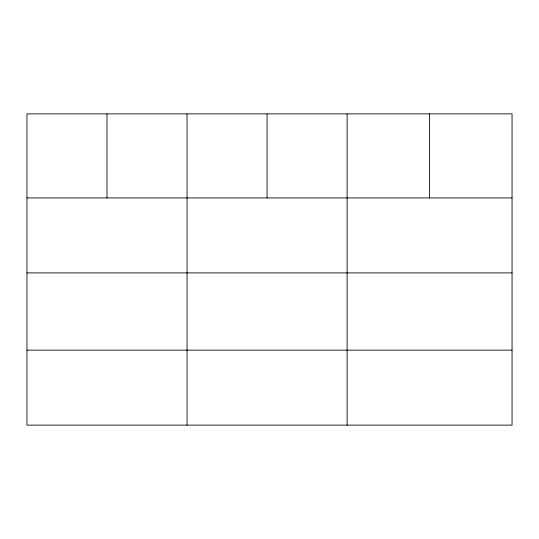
<?xml version="1.0" encoding="UTF-8"?>
<svg xmlns="http://www.w3.org/2000/svg" width="539" height="539" viewBox="0 0 539 539"><rect width="100%" height="100%" fill="white"/><g stroke="black" fill="none" stroke-linecap="round" stroke-linejoin="round"><path stroke-width="0.81" d="M512.05 272.909L512.05 113.877L26.95 113.877L26.95 425.123L512.05 425.123L512.05 272.909L26.95 272.909M26.95 197.934L512.05 197.934M26.95 350.155L512.05 350.155M429.583 113.877L429.583 197.934M347.116 113.877L347.116 425.123M267.074 113.877L267.074 197.934M187.033 113.877L187.033 425.123M106.992 113.877L106.992 197.934"/></g></svg>
